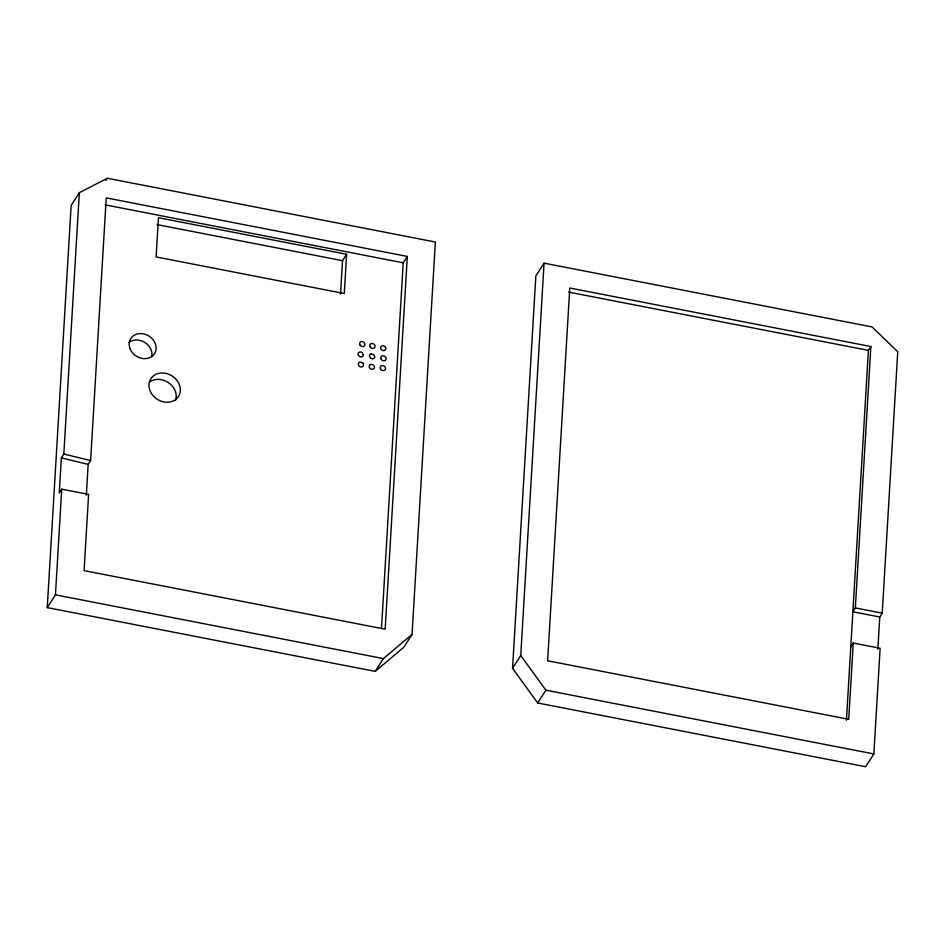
<?xml version="1.0" encoding="UTF-8"?>
<svg xmlns="http://www.w3.org/2000/svg" width="945" height="945" viewBox="0 0 945 945"><rect width="100%" height="100%" fill="white"/><g stroke="black" fill="none" stroke-linecap="round" stroke-linejoin="round"><path stroke-width="1.42" d="M47.25 607.623L71.147 205.431L79.345 192.662L107.387 178.262L435.361 242.026L412.055 634.402L403.858 647.183L375.224 671.387L47.25 607.623L55.448 594.842L61.732 489.156L88.606 494.389L84.081 570.638L385.17 629.181L407.319 256.426L106.23 197.883L90.625 460.546L88.157 464.373L86.326 495.274M79.345 192.662L63.811 454.049L61.354 457.876L59.263 492.995L61.732 489.156M340.531 294.096L342.515 260.678L346.614 254.288L158.441 217.704L156.102 256.934L344.287 293.529L346.614 254.288M381.508 628.201L403.22 262.804L407.319 256.426M850.795 646.876L853.252 643.037L880.138 648.27L873.853 753.956L865.655 766.738L537.681 702.974L512.544 668.316L535.862 275.94L544.06 263.159L872.034 326.923L897.75 351.764L882.217 613.163L879.76 616.99L877.846 649.18M512.544 668.316L520.742 655.535L544.06 263.159M846.436 720.208L868.408 350.371L870.865 346.543L569.776 288.001L547.627 660.768L848.716 719.299L853.252 643.037M879.76 616.99L852.874 611.769L855.343 607.93L870.865 346.543M105.899 180.589L107.387 178.262M375.224 671.387L383.422 658.606L412.055 634.402M537.681 702.974L545.879 690.193L873.853 753.956M568.76 292.123L868.408 350.371M105.025 204.841L403.22 262.804M157.236 224.65L342.515 260.678M855.343 607.93L882.217 613.163M55.448 594.842L383.422 658.606M63.811 454.049L90.625 460.546M61.354 457.876L88.157 464.373M520.742 655.535L545.879 690.193M129.028 342.373A14.069 11.848 32.7 0 1 144.762 342.409A14.069 11.848 32.7 0 1 151.802 356.56M149.877 381.863A16.408 13.821 32.7 0 1 168.907 382.961A16.408 13.821 32.7 0 1 175.557 400.408M151.649 377.622L151.365 377.988A16.408 13.821 32.7 0 0 156.09 398.459A16.408 13.821 32.7 0 0 177.66 397.573L177.955 397.207A16.408 13.821 32.7 0 0 173.23 376.736A16.408 13.821 32.7 0 0 151.649 377.622M363.412 354.977L362.526 356.56A2.811 2.374 32.7 0 1 358.084 354.588L358.037 353.938A2.811 2.374 32.7 0 1 362.195 352.591L363.412 354.977M370.015 364.687L369.566 365.101A2.811 2.374 32.7 0 0 371.668 369.235L372.365 369.294A2.811 2.374 32.7 0 0 373.818 365.42L371.964 364.333L370.015 364.687M370.972 353.95L370.369 354.21A2.811 2.374 32.7 0 0 369.412 355.757L370.546 358.167L372.566 358.864A2.811 2.374 32.7 0 0 374.775 356.962L373.653 354.552L370.972 353.95M385.265 346.839L384.733 346.342A2.811 2.374 32.7 0 0 381.248 349.567L381.792 350.063A2.811 2.374 32.7 0 0 385.265 346.839M362.939 363.152L362.407 362.656A2.811 2.374 32.7 0 0 358.935 365.88L359.466 366.377A2.811 2.374 32.7 0 0 362.939 363.152M129.997 348.528A14.069 11.848 32.7 0 0 152.96 355.556A14.069 11.848 32.7 0 0 144.975 334.246A14.069 11.848 32.7 0 0 129.997 348.528M381.107 359.112A2.811 2.374 32.7 0 0 385.773 359.891A2.811 2.374 32.7 0 0 383.54 355.792A2.811 2.374 32.7 0 0 381.107 359.112M380.457 368.833A2.811 2.374 32.7 0 0 385.111 369.731A2.811 2.374 32.7 0 0 383.008 365.609A2.811 2.374 32.7 0 0 380.457 368.833M370.015 346.78A2.811 2.374 32.7 0 0 374.681 347.559A2.811 2.374 32.7 0 0 372.448 343.472A2.811 2.374 32.7 0 0 370.015 346.78M359.868 344.854A2.811 2.374 32.7 0 0 364.522 345.764A2.811 2.374 32.7 0 0 362.419 341.629A2.811 2.374 32.7 0 0 359.868 344.854"/></g></svg>
